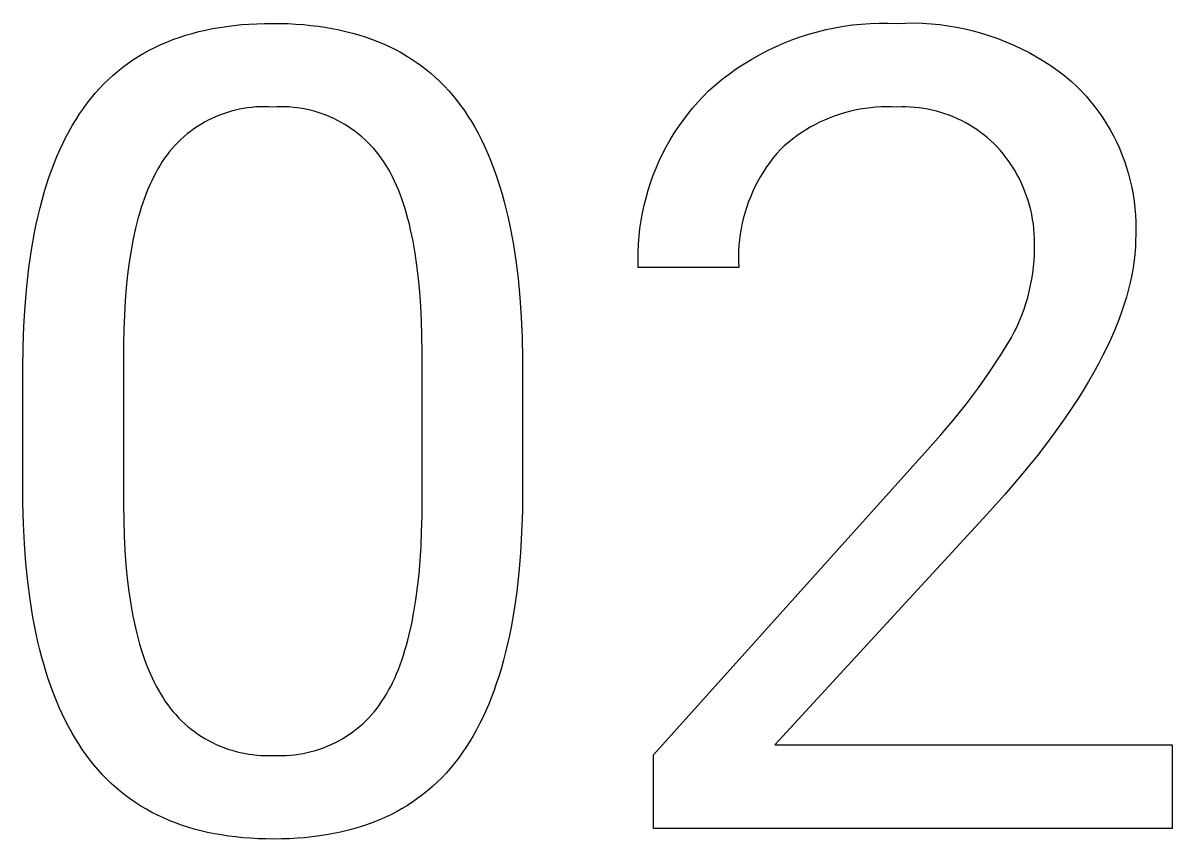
# Model space of a CAD drawing. Header units: millimetres. Extents: x 4001 to 9794, y -321 to 3726.
# Drawn here: x 8820.57 to 8869.74, y -61.86 to -26.95 of the extents above; entities that cross this region are included whole.
import ezdxf

# ---------------------------------------------------------------- set-up
doc = ezdxf.new("R2010")
doc.units = ezdxf.units.MM
doc.header["$MEASUREMENT"] = 0
doc.layers.add('Domyślny', color=7, linetype='Continuous', true_color=0x000000)

msp = doc.modelspace()

# ---------------------------------------------------------------- linework, layer by layer
at = {"layer": 'Domyślny'}
for p, q in [((8829.595, -27.054), (8829.914, -27.022)), ((8829.914, -27.022), (8830.238, -26.998)), ((8830.238, -26.998), (8830.569, -26.98)), ((8830.569, -26.98), (8830.905, -26.969)), ((8830.905, -26.969), (8831.247, -26.966)), ((8831.247, -26.966), (8831.586, -26.969)), ((8831.586, -26.969), (8831.919, -26.979)), ((8831.919, -26.979), (8832.246, -26.996)), ((8832.246, -26.996), (8832.568, -27.02)), ((8832.568, -27.02), (8832.885, -27.051)), ((8855.685, -27.087), (8856.064, -27.034)), ((8856.064, -27.034), (8856.444, -26.994)), ((8856.444, -26.994), (8856.825, -26.968)), ((8856.825, -26.968), (8857.206, -26.954)), ((8857.206, -26.954), (8857.588, -26.953)), ((8857.588, -26.953), (8857.97, -26.966)), ((8857.97, -26.966), (8858.336, -26.952)), ((8858.336, -26.952), (8858.702, -26.95)), ((8858.702, -26.95), (8859.069, -26.961)), ((8859.069, -26.961), (8859.434, -26.985)), ((8859.434, -26.985), (8859.799, -27.021)), ((8859.799, -27.021), (8860.162, -27.07)), ((8827.25, -27.566), (8827.523, -27.477)), ((8827.523, -27.477), (8827.801, -27.396)), ((8827.801, -27.396), (8828.086, -27.321)), ((8828.086, -27.321), (8828.376, -27.253)), ((8828.376, -27.253), (8828.672, -27.193)), ((8828.672, -27.193), (8828.974, -27.14)), ((8828.974, -27.14), (8829.282, -27.094)), ((8829.282, -27.094), (8829.595, -27.054)), ((8832.885, -27.051), (8833.195, -27.089)), ((8833.195, -27.089), (8833.5, -27.134)), ((8833.5, -27.134), (8833.8, -27.185)), ((8833.8, -27.185), (8834.093, -27.243)), ((8834.093, -27.243), (8834.382, -27.308)), ((8834.382, -27.308), (8834.664, -27.38)), ((8834.664, -27.38), (8834.941, -27.459)), ((8834.941, -27.459), (8835.212, -27.545)), ((8853.833, -27.542), (8854.197, -27.426)), ((8854.197, -27.426), (8854.564, -27.322)), ((8854.564, -27.322), (8854.935, -27.231)), ((8854.935, -27.231), (8855.309, -27.152)), ((8855.309, -27.152), (8855.685, -27.087)), ((8860.162, -27.07), (8860.523, -27.131)), ((8860.523, -27.131), (8860.882, -27.204)), ((8860.882, -27.204), (8861.238, -27.289)), ((8861.238, -27.289), (8861.592, -27.387)), ((8861.592, -27.387), (8861.941, -27.496)), ((8861.941, -27.496), (8862.287, -27.618)), ((8825.97, -28.117), (8826.214, -27.992)), ((8826.214, -27.992), (8826.465, -27.875)), ((8826.465, -27.875), (8826.72, -27.765)), ((8826.72, -27.765), (8826.982, -27.662)), ((8826.982, -27.662), (8827.25, -27.566)), ((8835.212, -27.545), (8835.478, -27.638)), ((8835.478, -27.638), (8835.738, -27.737)), ((8835.738, -27.737), (8835.992, -27.843)), ((8835.992, -27.843), (8836.241, -27.956)), ((8836.241, -27.956), (8836.484, -28.076)), ((8852.424, -28.13), (8852.768, -27.965)), ((8852.768, -27.965), (8853.118, -27.812)), ((8853.118, -27.812), (8853.473, -27.671)), ((8853.473, -27.671), (8853.833, -27.542)), ((8862.287, -27.618), (8862.628, -27.751)), ((8862.628, -27.751), (8862.965, -27.895)), ((8862.965, -27.895), (8863.296, -28.052)), ((8825.271, -28.533), (8825.498, -28.387)), ((8825.498, -28.387), (8825.731, -28.248)), ((8825.731, -28.248), (8825.97, -28.117)), ((8836.484, -28.076), (8836.721, -28.203)), ((8836.721, -28.203), (8836.953, -28.337)), ((8836.953, -28.337), (8837.179, -28.478)), ((8837.179, -28.478), (8837.4, -28.625)), ((8851.427, -28.694), (8851.753, -28.495)), ((8851.753, -28.495), (8852.085, -28.306)), ((8852.085, -28.306), (8852.424, -28.13)), ((8863.296, -28.052), (8863.622, -28.219)), ((8863.622, -28.219), (8863.942, -28.397)), ((8863.942, -28.397), (8864.256, -28.587)), ((8824.419, -29.186), (8824.623, -29.012)), ((8824.623, -29.012), (8824.833, -28.845)), ((8824.833, -28.845), (8825.049, -28.685)), ((8825.049, -28.685), (8825.271, -28.533)), ((8837.4, -28.625), (8837.615, -28.779)), ((8837.615, -28.779), (8837.824, -28.94)), ((8837.824, -28.94), (8838.028, -29.108)), ((8850.797, -29.125), (8851.108, -28.904)), ((8851.108, -28.904), (8851.427, -28.694)), ((8864.256, -28.587), (8864.563, -28.786)), ((8864.563, -28.786), (8864.863, -28.997)), ((8864.863, -28.997), (8865.156, -29.217)), ((8824.027, -29.556), (8824.22, -29.367)), ((8824.22, -29.367), (8824.419, -29.186)), ((8838.028, -29.108), (8838.226, -29.283)), ((8838.226, -29.283), (8838.418, -29.465)), ((8838.418, -29.465), (8838.605, -29.654)), ((8850.197, -29.599), (8850.493, -29.357)), ((8850.493, -29.357), (8850.797, -29.125)), ((8865.156, -29.217), (8865.441, -29.447)), ((8865.441, -29.447), (8865.655, -29.65)), ((8823.483, -30.163), (8823.659, -29.954)), ((8823.659, -29.954), (8823.84, -29.751)), ((8823.84, -29.751), (8824.027, -29.556)), ((8838.605, -29.654), (8838.786, -29.849)), ((8838.786, -29.849), (8838.962, -30.051)), ((8849.674, -30.089), (8849.91, -29.851)), ((8849.91, -29.851), (8850.197, -29.599)), ((8865.655, -29.65), (8865.862, -29.86)), ((8865.862, -29.86), (8866.062, -30.078)), ((8823.149, -30.604), (8823.313, -30.38)), ((8823.313, -30.38), (8823.483, -30.163)), ((8838.962, -30.051), (8839.132, -30.26)), ((8839.132, -30.26), (8839.296, -30.476)), ((8839.296, -30.476), (8839.455, -30.7)), ((8849.226, -30.588), (8849.446, -30.334)), ((8849.446, -30.334), (8849.674, -30.089)), ((8866.062, -30.078), (8866.254, -30.302)), ((8866.254, -30.302), (8866.438, -30.533)), ((8822.836, -31.074), (8822.99, -30.835)), ((8822.99, -30.835), (8823.149, -30.604)), ((8828.812, -30.962), (8828.65, -31.035)), ((8828.977, -30.894), (8828.812, -30.962)), ((8829.143, -30.831), (8828.977, -30.894)), ((8829.312, -30.775), (8829.143, -30.831)), ((8829.483, -30.724), (8829.312, -30.775)), ((8829.655, -30.679), (8829.483, -30.724)), ((8829.829, -30.64), (8829.655, -30.679)), ((8830.004, -30.607), (8829.829, -30.64)), ((8830.18, -30.58), (8830.004, -30.607)), ((8830.357, -30.559), (8830.18, -30.58)), ((8830.535, -30.544), (8830.357, -30.559)), ((8830.713, -30.535), (8830.535, -30.544)), ((8830.891, -30.532), (8830.713, -30.535)), ((8831.069, -30.535), (8830.891, -30.532)), ((8831.247, -30.545), (8831.069, -30.535)), ((8831.426, -30.535), (8831.247, -30.545)), ((8831.605, -30.532), (8831.426, -30.535)), ((8831.785, -30.535), (8831.605, -30.532)), ((8831.964, -30.544), (8831.785, -30.535)), ((8832.143, -30.559), (8831.964, -30.544)), ((8832.321, -30.58), (8832.143, -30.559)), ((8832.499, -30.607), (8832.321, -30.58)), ((8832.675, -30.641), (8832.499, -30.607)), ((8832.851, -30.68), (8832.675, -30.641)), ((8833.024, -30.725), (8832.851, -30.68)), ((8833.196, -30.776), (8833.024, -30.725)), ((8833.367, -30.833), (8833.196, -30.776)), ((8833.535, -30.895), (8833.367, -30.833)), ((8833.701, -30.963), (8833.535, -30.895)), ((8833.865, -31.037), (8833.701, -30.963)), ((8839.455, -30.7), (8839.609, -30.93)), ((8839.609, -30.93), (8839.758, -31.168)), ((8848.813, -31.116), (8849.015, -30.848)), ((8849.015, -30.848), (8849.226, -30.588)), ((8855.287, -30.935), (8855.074, -31.016)), ((8855.502, -30.86), (8855.287, -30.935)), ((8855.719, -30.794), (8855.502, -30.86)), ((8855.939, -30.734), (8855.719, -30.794)), ((8856.161, -30.683), (8855.939, -30.734)), ((8856.384, -30.638), (8856.161, -30.683)), ((8856.608, -30.602), (8856.384, -30.638)), ((8856.834, -30.573), (8856.608, -30.602)), ((8857.061, -30.552), (8856.834, -30.573)), ((8857.288, -30.538), (8857.061, -30.552)), ((8857.515, -30.533), (8857.288, -30.538)), ((8857.743, -30.535), (8857.515, -30.533)), ((8857.97, -30.545), (8857.743, -30.535)), ((8858.16, -30.539), (8857.97, -30.545)), ((8858.35, -30.54), (8858.16, -30.539)), ((8858.539, -30.548), (8858.35, -30.54)), ((8858.728, -30.561), (8858.539, -30.548)), ((8858.917, -30.582), (8858.728, -30.561)), ((8859.105, -30.608), (8858.917, -30.582)), ((8859.292, -30.641), (8859.105, -30.608)), ((8859.478, -30.681), (8859.292, -30.641)), ((8859.662, -30.726), (8859.478, -30.681)), ((8859.845, -30.778), (8859.662, -30.726)), ((8860.025, -30.836), (8859.845, -30.778)), ((8860.204, -30.9), (8860.025, -30.836)), ((8860.381, -30.969), (8860.204, -30.9)), ((8860.555, -31.045), (8860.381, -30.969)), ((8866.438, -30.533), (8866.614, -30.77)), ((8866.614, -30.77), (8866.781, -31.013)), ((8822.543, -31.574), (8822.687, -31.32)), ((8822.687, -31.32), (8822.836, -31.074)), ((8828.029, -31.383), (8827.881, -31.483)), ((8828.179, -31.288), (8828.029, -31.383)), ((8828.333, -31.199), (8828.179, -31.288)), ((8828.49, -31.114), (8828.333, -31.199)), ((8828.65, -31.035), (8828.49, -31.114)), ((8834.026, -31.117), (8833.865, -31.037)), ((8834.184, -31.201), (8834.026, -31.117)), ((8834.339, -31.291), (8834.184, -31.201)), ((8834.491, -31.387), (8834.339, -31.291)), ((8834.64, -31.487), (8834.491, -31.387)), ((8839.758, -31.168), (8839.902, -31.414)), ((8839.902, -31.414), (8840.042, -31.667)), ((8848.436, -31.67), (8848.619, -31.39)), ((8848.619, -31.39), (8848.813, -31.116)), ((8854.256, -31.413), (8854.061, -31.529)), ((8854.456, -31.303), (8854.256, -31.413)), ((8854.659, -31.2), (8854.456, -31.303)), ((8854.865, -31.105), (8854.659, -31.2)), ((8855.074, -31.016), (8854.865, -31.105)), ((8860.726, -31.127), (8860.555, -31.045)), ((8860.894, -31.214), (8860.726, -31.127)), ((8861.06, -31.308), (8860.894, -31.214)), ((8861.222, -31.406), (8861.06, -31.308)), ((8861.381, -31.51), (8861.222, -31.406)), ((8866.781, -31.013), (8866.94, -31.262)), ((8866.94, -31.262), (8867.091, -31.516)), ((8822.271, -32.104), (8822.405, -31.835)), ((8822.405, -31.835), (8822.543, -31.574)), ((8827.328, -31.932), (8827.2, -32.056)), ((8827.461, -31.813), (8827.328, -31.932)), ((8827.597, -31.698), (8827.461, -31.813)), ((8827.737, -31.588), (8827.597, -31.698)), ((8827.881, -31.483), (8827.737, -31.588)), ((8834.786, -31.593), (8834.64, -31.487)), ((8834.927, -31.703), (8834.786, -31.593)), ((8835.065, -31.818), (8834.927, -31.703)), ((8835.199, -31.938), (8835.065, -31.818)), ((8835.328, -32.062), (8835.199, -31.938)), ((8840.042, -31.667), (8840.176, -31.927)), ((8840.176, -31.927), (8840.306, -32.195)), ((8848.096, -32.249), (8848.261, -31.956)), ((8848.261, -31.956), (8848.436, -31.67)), ((8853.499, -31.917), (8853.322, -32.059)), ((8853.682, -31.781), (8853.499, -31.917)), ((8853.869, -31.652), (8853.682, -31.781)), ((8854.061, -31.529), (8853.869, -31.652)), ((8861.536, -31.62), (8861.381, -31.51)), ((8861.687, -31.734), (8861.536, -31.62)), ((8861.835, -31.854), (8861.687, -31.734)), ((8861.978, -31.978), (8861.835, -31.854)), ((8867.091, -31.516), (8867.232, -31.776)), ((8867.232, -31.776), (8867.364, -32.04)), ((8822.019, -32.664), (8822.142, -32.38)), ((8822.142, -32.38), (8822.271, -32.104)), ((8826.842, -32.452), (8826.732, -32.592)), ((8826.957, -32.316), (8826.842, -32.452)), ((8827.076, -32.184), (8826.957, -32.316)), ((8827.2, -32.056), (8827.076, -32.184)), ((8835.454, -32.19), (8835.328, -32.062)), ((8835.575, -32.323), (8835.454, -32.19)), ((8835.691, -32.46), (8835.575, -32.323)), ((8840.306, -32.195), (8840.43, -32.47)), ((8847.942, -32.546), (8848.096, -32.249)), ((8852.981, -32.36), (8852.823, -32.54)), ((8853.149, -32.207), (8852.981, -32.36)), ((8853.322, -32.059), (8853.149, -32.207)), ((8862.117, -32.107), (8861.978, -31.978)), ((8862.251, -32.241), (8862.117, -32.107)), ((8862.389, -32.396), (8862.251, -32.241)), ((8862.521, -32.555), (8862.389, -32.396)), ((8867.364, -32.04), (8867.487, -32.308)), ((8867.487, -32.308), (8867.6, -32.581)), ((8821.9, -32.955), (8822.019, -32.664)), ((8826.526, -32.883), (8826.43, -33.033)), ((8826.626, -32.735), (8826.526, -32.883)), ((8826.732, -32.592), (8826.626, -32.735)), ((8835.803, -32.6), (8835.691, -32.46)), ((8835.91, -32.744), (8835.803, -32.6)), ((8836.012, -32.892), (8835.91, -32.744)), ((8836.108, -33.044), (8836.012, -32.892)), ((8840.43, -32.47), (8840.55, -32.753)), ((8840.55, -32.753), (8840.665, -33.043)), ((8847.662, -33.156), (8847.797, -32.848)), ((8847.797, -32.848), (8847.942, -32.546)), ((8852.527, -32.916), (8852.389, -33.111)), ((8852.672, -32.725), (8852.527, -32.916)), ((8852.823, -32.54), (8852.672, -32.725)), ((8862.648, -32.718), (8862.521, -32.555)), ((8862.769, -32.885), (8862.648, -32.718)), ((8862.884, -33.057), (8862.769, -32.885)), ((8867.6, -32.581), (8867.704, -32.857)), ((8867.704, -32.857), (8867.798, -33.137)), ((8821.678, -33.56), (8821.787, -33.254)), ((8821.787, -33.254), (8821.9, -32.955)), ((8826.247, -33.355), (8826.16, -33.523)), ((8826.337, -33.191), (8826.247, -33.355)), ((8826.43, -33.033), (8826.337, -33.191)), ((8836.203, -33.203), (8836.108, -33.044)), ((8836.294, -33.367), (8836.203, -33.203)), ((8836.383, -33.538), (8836.294, -33.367)), ((8840.665, -33.043), (8840.775, -33.34)), ((8840.775, -33.34), (8840.88, -33.645)), ((8847.538, -33.467), (8847.662, -33.156)), ((8852.257, -33.311), (8852.133, -33.515)), ((8852.389, -33.111), (8852.257, -33.311)), ((8862.994, -33.232), (8862.884, -33.057)), ((8863.097, -33.411), (8862.994, -33.232)), ((8863.194, -33.593), (8863.097, -33.411)), ((8867.798, -33.137), (8867.882, -33.42)), ((8867.882, -33.42), (8867.957, -33.706)), ((8821.476, -34.196), (8821.575, -33.874)), ((8821.575, -33.874), (8821.678, -33.56)), ((8825.993, -33.876), (8825.915, -34.06)), ((8826.075, -33.697), (8825.993, -33.876)), ((8826.16, -33.523), (8826.075, -33.697)), ((8836.468, -33.715), (8836.383, -33.538)), ((8836.55, -33.897), (8836.468, -33.715)), ((8836.63, -34.085), (8836.55, -33.897)), ((8840.88, -33.645), (8840.98, -33.958)), ((8847.322, -34.102), (8847.425, -33.783)), ((8847.425, -33.783), (8847.538, -33.467)), ((8852.016, -33.723), (8851.906, -33.936)), ((8852.133, -33.515), (8852.016, -33.723)), ((8863.285, -33.779), (8863.194, -33.593)), ((8863.37, -33.967), (8863.285, -33.779)), ((8867.957, -33.706), (8868.021, -33.994)), ((8821.383, -34.525), (8821.476, -34.196)), ((8825.839, -34.25), (8825.766, -34.444)), ((8825.915, -34.06), (8825.839, -34.25)), ((8836.706, -34.279), (8836.63, -34.085)), ((8836.78, -34.478), (8836.706, -34.279)), ((8840.98, -33.958), (8841.075, -34.278)), ((8841.075, -34.278), (8841.165, -34.605)), ((8847.23, -34.424), (8847.322, -34.102)), ((8851.709, -34.372), (8851.621, -34.594)), ((8851.804, -34.152), (8851.709, -34.372)), ((8851.906, -33.936), (8851.804, -34.152)), ((8863.448, -34.159), (8863.37, -33.967)), ((8863.519, -34.353), (8863.448, -34.159)), ((8863.584, -34.549), (8863.519, -34.353)), ((8868.021, -33.994), (8868.075, -34.284)), ((8868.075, -34.284), (8868.119, -34.576)), ((8821.211, -35.205), (8821.295, -34.861)), ((8821.295, -34.861), (8821.383, -34.525)), ((8825.628, -34.849), (8825.564, -35.059)), ((8825.695, -34.644), (8825.628, -34.849)), ((8825.766, -34.444), (8825.695, -34.644)), ((8836.85, -34.684), (8836.78, -34.478)), ((8836.917, -34.895), (8836.85, -34.684)), ((8836.982, -35.112), (8836.917, -34.895)), ((8841.165, -34.605), (8841.25, -34.94)), ((8847.078, -35.077), (8847.148, -34.749)), ((8847.148, -34.749), (8847.23, -34.424)), ((8851.542, -34.82), (8851.47, -35.048)), ((8851.621, -34.594), (8851.542, -34.82)), ((8863.642, -34.747), (8863.584, -34.549)), ((8863.694, -34.947), (8863.642, -34.747)), ((8868.119, -34.576), (8868.153, -34.87)), ((8868.153, -34.87), (8868.177, -35.164)), ((8821.133, -35.557), (8821.211, -35.205)), ((8825.502, -35.275), (8825.443, -35.496)), ((8825.564, -35.059), (8825.502, -35.275)), ((8837.043, -35.335), (8836.982, -35.112)), ((8837.102, -35.563), (8837.043, -35.335)), ((8841.25, -34.94), (8841.331, -35.282)), ((8841.331, -35.282), (8841.406, -35.632)), ((8847.019, -35.407), (8847.078, -35.077)), ((8851.407, -35.278), (8851.351, -35.511)), ((8851.47, -35.048), (8851.407, -35.278)), ((8863.738, -35.149), (8863.694, -34.947)), ((8863.776, -35.352), (8863.738, -35.149)), ((8863.807, -35.557), (8863.776, -35.352)), ((8868.177, -35.164), (8868.19, -35.459)), ((8821.06, -35.916), (8821.133, -35.557)), ((8825.387, -35.722), (8825.284, -36.189)), ((8825.443, -35.496), (8825.387, -35.722)), ((8837.157, -35.797), (8837.102, -35.563)), ((8837.259, -36.283), (8837.157, -35.797)), ((8841.406, -35.632), (8841.543, -36.354)), ((8846.933, -36.072), (8846.971, -35.739)), ((8846.971, -35.739), (8847.019, -35.407)), ((8851.303, -35.745), (8851.264, -35.981)), ((8851.351, -35.511), (8851.303, -35.745)), ((8863.831, -35.762), (8863.807, -35.557)), ((8863.847, -35.968), (8863.831, -35.762)), ((8868.193, -35.754), (8868.186, -36.049)), ((8868.19, -35.459), (8868.193, -35.754)), ((8820.929, -36.656), (8821.06, -35.916)), ((8825.284, -36.189), (8825.192, -36.677)), ((8837.349, -36.793), (8837.259, -36.283)), ((8841.543, -36.354), (8841.659, -37.105)), ((8846.908, -36.407), (8846.933, -36.072)), ((8851.233, -36.218), (8851.209, -36.456)), ((8851.264, -35.981), (8851.233, -36.218)), ((8863.857, -36.174), (8863.847, -35.968)), ((8863.856, -36.588), (8863.86, -36.381)), ((8863.86, -36.381), (8863.857, -36.174)), ((8868.18, -36.364), (8868.172, -36.523)), ((8868.184, -36.206), (8868.18, -36.364)), ((8868.186, -36.049), (8868.184, -36.206)), ((8820.818, -37.427), (8820.929, -36.656)), ((8825.192, -36.677), (8825.112, -37.187)), ((8837.427, -37.325), (8837.349, -36.793)), ((8846.89, -37.077), (8846.893, -36.742)), ((8846.893, -36.742), (8846.908, -36.407)), ((8851.195, -36.695), (8851.188, -36.934)), ((8851.209, -36.456), (8851.195, -36.695)), ((8863.836, -37.119), (8863.85, -36.853)), ((8863.85, -36.853), (8863.856, -36.588)), ((8868.147, -36.844), (8868.13, -37.005)), ((8868.161, -36.683), (8868.147, -36.844)), ((8868.172, -36.523), (8868.161, -36.683)), ((8825.112, -37.187), (8825.043, -37.717)), ((8837.493, -37.88), (8837.427, -37.325)), ((8841.659, -37.105), (8841.757, -37.886)), ((8846.898, -37.412), (8846.89, -37.077)), ((8851.188, -36.934), (8851.19, -37.173)), ((8851.19, -37.173), (8851.2, -37.412)), ((8863.813, -37.384), (8863.836, -37.119)), ((8868.086, -37.331), (8868.03, -37.661)), ((8868.11, -37.168), (8868.086, -37.331)), ((8868.13, -37.005), (8868.11, -37.168)), ((8820.727, -38.228), (8820.818, -37.427)), ((8825.043, -37.717), (8824.986, -38.268)), ((8851.2, -37.412), (8846.898, -37.412)), ((8863.741, -37.91), (8863.781, -37.648)), ((8863.781, -37.648), (8863.813, -37.384)), ((8868.03, -37.661), (8867.962, -37.995)), ((8820.657, -39.059), (8820.727, -38.228)), ((8824.986, -38.268), (8824.94, -38.84)), ((8837.547, -38.459), (8837.493, -37.88)), ((8841.757, -37.886), (8841.834, -38.698)), ((8863.633, -38.431), (8863.691, -38.172)), ((8863.691, -38.172), (8863.741, -37.91)), ((8867.881, -38.332), (8867.788, -38.673)), ((8867.962, -37.995), (8867.881, -38.332)), ((8824.94, -38.84), (8824.906, -39.432)), ((8837.589, -39.061), (8837.547, -38.459)), ((8841.834, -38.698), (8841.892, -39.538)), ((8863.492, -38.944), (8863.567, -38.689)), ((8863.567, -38.689), (8863.633, -38.431)), ((8867.788, -38.673), (8867.682, -39.018)), ((8820.606, -39.92), (8820.657, -39.059)), ((8837.619, -39.686), (8837.589, -39.061)), ((8863.317, -39.446), (8863.408, -39.196)), ((8863.408, -39.196), (8863.492, -38.944)), ((8867.682, -39.018), (8867.563, -39.366)), ((8824.906, -39.432), (8824.883, -40.046)), ((8837.637, -40.334), (8837.619, -39.686)), ((8841.892, -39.538), (8841.93, -40.409)), ((8863.108, -39.935), (8863.217, -39.692)), ((8863.217, -39.692), (8863.317, -39.446)), ((8867.433, -39.718), (8867.29, -40.074)), ((8867.563, -39.366), (8867.433, -39.718)), ((8820.576, -40.811), (8820.606, -39.92)), ((8824.883, -40.046), (8824.872, -40.68)), ((8862.868, -40.409), (8862.992, -40.174)), ((8862.992, -40.174), (8863.108, -39.935)), ((8867.29, -40.074), (8867.134, -40.434)), ((8820.566, -41.732), (8820.576, -40.811)), ((8824.872, -40.68), (8824.872, -47.562)), ((8837.643, -41.005), (8837.637, -40.334)), ((8841.93, -40.409), (8841.949, -41.309)), ((8862.42, -41.141), (8862.868, -40.409)), ((8866.966, -40.798), (8866.785, -41.165)), ((8867.134, -40.434), (8866.966, -40.798)), ((8837.643, -48.051), (8837.643, -41.005)), ((8861.949, -41.858), (8862.42, -41.141)), ((8866.785, -41.165), (8866.592, -41.536)), ((8820.566, -47.492), (8820.566, -41.732)), ((8841.949, -41.309), (8841.949, -46.908)), ((8866.592, -41.536), (8866.387, -41.91)), ((8861.456, -42.56), (8861.949, -41.858)), ((8866.169, -42.289), (8865.939, -42.671)), ((8866.387, -41.91), (8866.169, -42.289)), ((8860.941, -43.247), (8861.456, -42.56)), ((8865.939, -42.671), (8865.696, -43.057)), ((8860.406, -43.917), (8860.941, -43.247)), ((8865.696, -43.057), (8865.441, -43.446)), ((8865.441, -43.446), (8865.173, -43.839)), ((8859.85, -44.57), (8860.406, -43.917)), ((8865.173, -43.839), (8864.6, -44.637)), ((8859.274, -45.206), (8859.85, -44.57)), ((8864.6, -44.637), (8863.978, -45.45)), ((8847.548, -58.253), (8859.274, -45.206)), ((8863.978, -45.45), (8863.305, -46.278)), ((8863.305, -46.278), (8862.583, -47.12)), ((8841.949, -46.908), (8841.938, -47.841)), ((8862.583, -47.12), (8861.811, -47.978)), ((8820.587, -48.373), (8820.566, -47.492)), ((8824.872, -47.562), (8824.878, -48.237)), ((8837.628, -48.703), (8837.643, -48.051)), ((8841.938, -47.841), (8841.908, -48.743)), ((8861.811, -47.978), (8852.738, -57.834)), ((8820.629, -49.227), (8820.587, -48.373)), ((8824.878, -48.237), (8824.897, -48.889)), ((8824.897, -48.889), (8824.928, -49.519)), ((8837.602, -49.332), (8837.628, -48.703)), ((8841.908, -48.743), (8841.858, -49.614)), ((8820.689, -50.053), (8820.629, -49.227)), ((8824.928, -49.519), (8824.971, -50.126)), ((8837.565, -49.94), (8837.602, -49.332)), ((8841.858, -49.614), (8841.787, -50.455)), ((8820.77, -50.85), (8820.689, -50.053)), ((8824.971, -50.126), (8825.027, -50.711)), ((8837.515, -50.525), (8837.565, -49.94)), ((8837.455, -51.088), (8837.515, -50.525)), ((8841.787, -50.455), (8841.696, -51.266)), ((8820.87, -51.621), (8820.77, -50.85)), ((8825.027, -50.711), (8825.096, -51.274)), ((8837.383, -51.629), (8837.455, -51.088)), ((8820.99, -52.363), (8820.87, -51.621)), ((8825.096, -51.274), (8825.177, -51.814)), ((8837.299, -52.147), (8837.383, -51.629)), ((8841.696, -51.266), (8841.585, -52.046)), ((8825.177, -51.814), (8825.27, -52.331)), ((8841.585, -52.046), (8841.454, -52.796)), ((8821.129, -53.077), (8820.99, -52.363)), ((8825.27, -52.331), (8825.376, -52.827)), ((8837.204, -52.644), (8837.299, -52.147)), ((8821.206, -53.424), (8821.129, -53.077)), ((8825.376, -52.827), (8825.434, -53.066)), ((8825.434, -53.066), (8825.494, -53.3)), ((8837.097, -53.118), (8837.204, -52.644)), ((8841.454, -52.796), (8841.381, -53.16)), ((8821.288, -53.764), (8821.206, -53.424)), ((8825.494, -53.3), (8825.558, -53.528)), ((8825.558, -53.528), (8825.625, -53.75)), ((8836.915, -53.788), (8836.978, -53.57)), ((8836.978, -53.57), (8837.039, -53.347)), ((8837.039, -53.347), (8837.097, -53.118)), ((8841.303, -53.515), (8841.22, -53.864)), ((8841.381, -53.16), (8841.303, -53.515)), ((8821.375, -54.097), (8821.288, -53.764)), ((8825.625, -53.75), (8825.695, -53.967)), ((8825.695, -53.967), (8825.768, -54.178)), ((8836.779, -54.207), (8836.849, -54)), ((8836.849, -54), (8836.915, -53.788)), ((8841.22, -53.864), (8841.131, -54.204)), ((8821.466, -54.423), (8821.375, -54.097)), ((8821.563, -54.742), (8821.466, -54.423)), ((8825.768, -54.178), (8825.844, -54.383)), ((8825.844, -54.383), (8825.924, -54.583)), ((8825.924, -54.583), (8826.006, -54.778)), ((8836.632, -54.604), (8836.707, -54.408)), ((8836.707, -54.408), (8836.779, -54.207)), ((8841.038, -54.537), (8840.94, -54.863)), ((8841.131, -54.204), (8841.038, -54.537)), ((8821.665, -55.054), (8821.563, -54.742)), ((8821.771, -55.359), (8821.665, -55.054)), ((8826.006, -54.778), (8826.092, -54.966)), ((8826.092, -54.966), (8826.181, -55.15)), ((8836.39, -55.157), (8836.473, -54.978)), ((8836.473, -54.978), (8836.554, -54.794)), ((8836.554, -54.794), (8836.632, -54.604)), ((8840.94, -54.863), (8840.836, -55.181)), ((8821.882, -55.657), (8821.771, -55.359)), ((8826.181, -55.15), (8826.272, -55.327)), ((8826.272, -55.327), (8826.367, -55.499)), ((8826.367, -55.499), (8826.465, -55.665)), ((8836.121, -55.661), (8836.214, -55.498)), ((8836.214, -55.498), (8836.303, -55.33)), ((8836.303, -55.33), (8836.39, -55.157)), ((8840.728, -55.491), (8840.614, -55.794)), ((8840.836, -55.181), (8840.728, -55.491)), ((8821.999, -55.949), (8821.882, -55.657)), ((8822.12, -56.233), (8821.999, -55.949)), ((8826.465, -55.665), (8826.559, -55.82)), ((8826.559, -55.82), (8826.657, -55.971)), ((8826.657, -55.971), (8826.761, -56.118)), ((8835.826, -56.118), (8835.929, -55.97)), ((8835.929, -55.97), (8836.026, -55.817)), ((8836.026, -55.817), (8836.121, -55.661)), ((8840.614, -55.794), (8840.496, -56.089)), ((8822.246, -56.51), (8822.12, -56.233)), ((8822.377, -56.781), (8822.246, -56.51)), ((8826.761, -56.118), (8826.87, -56.262)), ((8826.87, -56.262), (8826.983, -56.403)), ((8826.983, -56.403), (8827.102, -56.539)), ((8827.102, -56.539), (8827.225, -56.671)), ((8835.365, -56.675), (8835.488, -56.542)), ((8835.488, -56.542), (8835.605, -56.405)), ((8835.605, -56.405), (8835.718, -56.263)), ((8835.718, -56.263), (8835.826, -56.118)), ((8840.372, -56.376), (8840.243, -56.656)), ((8840.496, -56.089), (8840.372, -56.376)), ((8822.513, -57.044), (8822.377, -56.781)), ((8827.225, -56.671), (8827.352, -56.799)), ((8827.352, -56.799), (8827.483, -56.922)), ((8827.483, -56.922), (8827.619, -57.041)), ((8827.619, -57.041), (8827.759, -57.155)), ((8834.972, -57.048), (8835.107, -56.928)), ((8835.107, -56.928), (8835.238, -56.804)), ((8835.238, -56.804), (8835.365, -56.675)), ((8840.11, -56.928), (8839.971, -57.193)), ((8840.243, -56.656), (8840.11, -56.928)), ((8822.654, -57.3), (8822.513, -57.044)), ((8822.799, -57.55), (8822.654, -57.3)), ((8827.759, -57.155), (8827.903, -57.265)), ((8827.903, -57.265), (8828.05, -57.369)), ((8828.05, -57.369), (8828.201, -57.468)), ((8828.201, -57.468), (8828.355, -57.562)), ((8834.236, -57.571), (8834.39, -57.477)), ((8834.39, -57.477), (8834.541, -57.377)), ((8834.541, -57.377), (8834.689, -57.272)), ((8834.689, -57.272), (8834.832, -57.162)), ((8834.832, -57.162), (8834.972, -57.048)), ((8839.827, -57.45), (8839.678, -57.699)), ((8839.971, -57.193), (8839.827, -57.45)), ((8822.95, -57.793), (8822.799, -57.55)), ((8823.105, -58.028), (8822.95, -57.793)), ((8828.355, -57.562), (8828.512, -57.651)), ((8828.512, -57.651), (8828.672, -57.734)), ((8828.672, -57.734), (8828.835, -57.812)), ((8828.835, -57.812), (8829, -57.884)), ((8829, -57.884), (8829.168, -57.95)), ((8829.168, -57.95), (8829.338, -58.011)), ((8829.338, -58.011), (8829.51, -58.066)), ((8833.079, -58.075), (8833.251, -58.02)), ((8833.251, -58.02), (8833.422, -57.96)), ((8833.422, -57.96), (8833.59, -57.894)), ((8833.59, -57.894), (8833.755, -57.821)), ((8833.755, -57.821), (8833.919, -57.744)), ((8833.919, -57.744), (8834.079, -57.66)), ((8834.079, -57.66), (8834.236, -57.571)), ((8839.525, -57.941), (8839.366, -58.175)), ((8839.678, -57.699), (8839.525, -57.941)), ((8852.738, -57.834), (8869.741, -57.834)), ((8869.741, -57.834), (8869.741, -61.413)), ((8823.266, -58.257), (8823.105, -58.028)), ((8823.431, -58.479), (8823.266, -58.257)), ((8823.602, -58.693), (8823.431, -58.479)), ((8829.51, -58.066), (8829.683, -58.115)), ((8829.683, -58.115), (8829.858, -58.157)), ((8829.858, -58.157), (8830.035, -58.194)), ((8830.035, -58.194), (8830.213, -58.225)), ((8830.213, -58.225), (8830.392, -58.25)), ((8830.392, -58.25), (8830.571, -58.269)), ((8830.571, -58.269), (8830.751, -58.281)), ((8830.751, -58.281), (8830.931, -58.287)), ((8830.931, -58.287), (8831.112, -58.287)), ((8831.112, -58.287), (8831.292, -58.281)), ((8831.292, -58.281), (8831.473, -58.289)), ((8831.473, -58.289), (8831.653, -58.29)), ((8831.653, -58.29), (8831.834, -58.285)), ((8831.834, -58.285), (8832.015, -58.274)), ((8832.015, -58.274), (8832.194, -58.256)), ((8832.194, -58.256), (8832.374, -58.232)), ((8832.374, -58.232), (8832.552, -58.202)), ((8832.552, -58.202), (8832.729, -58.166)), ((8832.729, -58.166), (8832.905, -58.123)), ((8832.905, -58.123), (8833.079, -58.075)), ((8839.201, -58.402), (8839.032, -58.621)), ((8839.366, -58.175), (8839.201, -58.402)), ((8847.548, -61.413), (8847.548, -58.253)), ((8823.779, -58.901), (8823.602, -58.693)), ((8823.961, -59.101), (8823.779, -58.901)), ((8838.856, -58.833), (8838.675, -59.039)), ((8839.032, -58.621), (8838.856, -58.833)), ((8824.149, -59.295), (8823.961, -59.101)), ((8824.342, -59.482), (8824.149, -59.295)), ((8824.54, -59.661), (8824.342, -59.482)), ((8838.295, -59.427), (8838.097, -59.611)), ((8838.488, -59.237), (8838.295, -59.427)), ((8838.675, -59.039), (8838.488, -59.237)), ((8824.744, -59.833), (8824.54, -59.661)), ((8824.954, -59.999), (8824.744, -59.833)), ((8837.683, -59.956), (8837.467, -60.118)), ((8837.893, -59.787), (8837.683, -59.956)), ((8838.097, -59.611), (8837.893, -59.787)), ((8825.169, -60.157), (8824.954, -59.999)), ((8825.39, -60.308), (8825.169, -60.157)), ((8825.616, -60.453), (8825.39, -60.308)), ((8825.847, -60.59), (8825.616, -60.453)), ((8837.02, -60.421), (8836.787, -60.561)), ((8837.246, -60.273), (8837.02, -60.421)), ((8837.467, -60.118), (8837.246, -60.273)), ((8826.084, -60.72), (8825.847, -60.59)), ((8826.327, -60.843), (8826.084, -60.72)), ((8826.575, -60.959), (8826.327, -60.843)), ((8826.829, -61.069), (8826.575, -60.959)), ((8836.056, -60.939), (8835.801, -61.051)), ((8836.305, -60.82), (8836.056, -60.939)), ((8836.549, -60.694), (8836.305, -60.82)), ((8836.787, -60.561), (8836.549, -60.694)), ((8827.088, -61.171), (8826.829, -61.069)), ((8827.352, -61.266), (8827.088, -61.171)), ((8827.622, -61.354), (8827.352, -61.266)), ((8827.898, -61.435), (8827.622, -61.354)), ((8828.179, -61.508), (8827.898, -61.435)), ((8834.723, -61.425), (8834.44, -61.5)), ((8835.001, -61.342), (8834.723, -61.425)), ((8835.273, -61.252), (8835.001, -61.342)), ((8835.54, -61.155), (8835.273, -61.252)), ((8835.801, -61.051), (8835.54, -61.155)), ((8869.741, -61.413), (8847.548, -61.413)), ((8828.466, -61.575), (8828.179, -61.508)), ((8828.758, -61.635), (8828.466, -61.575)), ((8829.055, -61.688), (8828.758, -61.635)), ((8829.358, -61.734), (8829.055, -61.688)), ((8829.667, -61.772), (8829.358, -61.734)), ((8829.981, -61.804), (8829.667, -61.772)), ((8830.3, -61.829), (8829.981, -61.804)), ((8830.626, -61.846), (8830.3, -61.829)), ((8830.956, -61.857), (8830.626, -61.846)), ((8831.292, -61.86), (8830.956, -61.857)), ((8831.632, -61.857), (8831.292, -61.86)), ((8831.967, -61.846), (8831.632, -61.857)), ((8832.296, -61.828), (8831.967, -61.846)), ((8832.619, -61.803), (8832.296, -61.828)), ((8832.937, -61.77), (8832.619, -61.803)), ((8833.249, -61.731), (8832.937, -61.77)), ((8833.555, -61.684), (8833.249, -61.731)), ((8833.856, -61.63), (8833.555, -61.684)), ((8834.151, -61.569), (8833.856, -61.63)), ((8834.44, -61.5), (8834.151, -61.569))]:
    msp.add_line(p, q, dxfattribs=at)

doc.saveas('drawing.dxf')
